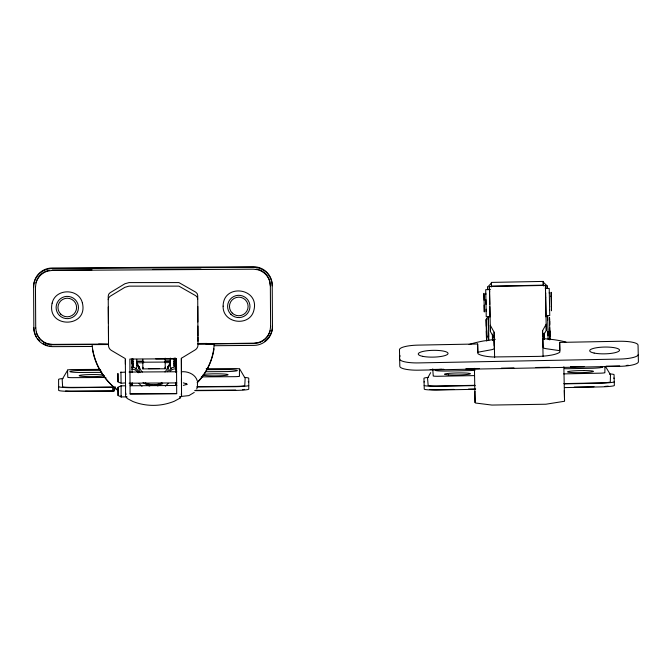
<?xml version="1.0" encoding="UTF-8"?>
<svg xmlns="http://www.w3.org/2000/svg" width="672" height="672" viewBox="0 0 672 672"><rect width="100%" height="100%" fill="white"/><g stroke="black" fill="none" stroke-linecap="round" stroke-linejoin="round"><path stroke-width="1.01" d="M92.366 344.61L108.562 344.526M125.555 386.509L125.555 385.795L120.994 385.846M132.056 364.064L132.056 358.789L132.098 372.607M130.309 384.796L132.174 384.787L132.174 383.729M132.073 367.727L132.073 367.072M175.694 367.458L175.678 358.52L175.703 361.528M175.795 383.46L175.795 384.518L175.778 382.427M125.353 359.696L125.605 396.245L127.21 398.488L132.871 401.495A55.574 55.406 0 0 0 174.334 401.234L179.962 398.168L179.962 396.598M179.962 398.168L181.532 395.892L181.524 392.54M197.971 343.972L253.814 343.535L258.266 342.922A16.758 16.708 0 0 0 270.043 331.027L270.606 326.206M168.025 367.802C168.05 362.141 167.899 373.111 168.277 366.635A7.459 7.434 -0.1 0 1 170.184 363.292M125.555 385.98L125.563 387.778M125.446 373.027L125.437 372.372M491.434 282.408L491.459 286.793L491.434 282.408L543.236 281.417L543.354 285.802L543.236 281.417M487.654 289.582L487.712 286.978L491.459 283.063M127.134 396.892L121.17 396.917L118.07 395.514L118.012 387.257L121.103 385.778L121.103 396.925L121.162 395.942M489.46 289.582L489.77 304.424M120.893 372.624L120.935 372.103L121.086 382.914M197.442 386.341L197.45 381.898M35.465 287.389L36.028 282.559A16.758 16.708 0 0 1 47.804 270.673L49.585 270.421M82.387 302.946C88.57 328.356 46.259 328.625 52.13 303.131M223.129 306.172C223.154 283.147 259.61 287.683 253.94 310.027C250.219 327.256 222.407 323.736 223.129 306.113M132.359 361.83L132.88 358.966M120.952 372.414L125.437 372.086M108.226 299.662L108.73 297.713L110.124 296.268L124.874 287.322L129.024 286.146L178.903 286.129L195.77 295.739L197.182 297.167L197.711 299.107M62.966 378.521A14.91 1.201 -0.4 0 0 58.598 379.394L58.632 390.298A14.91 1.201 -0.4 0 0 73.542 391.406L112.694 391.163L114.122 390.869L115.248 386.803M117.995 381.847L117.928 373.59L117.995 381.847L121.01 383.284L125.521 382.88M118.07 395.514L118.012 387.257M186.371 384.695L186.539 384.208M196.728 388.962L197.257 387.425M52.13 303.19C55.373 288.17 78.952 288.019 82.387 303.005M168.008 366.484L166.824 369.323A15.028 14.977 -0.1 0 1 165.01 371.969M542.573 330.725L546.176 324.19L546.294 330.498L542.674 336.294L542.573 330.725L543.068 356.597M474.684 385.316L436.187 386.014A11.298 0.89 -1.1 0 1 428.182 385.535L427.535 378.252L430.66 372.649M100.069 369.373L71.929 369.566A5.863 0.47 -0.4 0 0 67.788 369.928L62.185 379.394L62.614 386.795A11.298 0.907 -0.4 0 0 70.594 387.383L114.106 387.156L114.181 390.676M477.809 352.237L490.535 349.902A7.904 1.798 -1.1 0 0 494.332 348.289L494.138 339.965L494.256 345.786M181.146 394.229L181.532 393.683M169.016 370.667L171.73 367.87L175.627 366.71M489.972 316.764L489.812 306.659M197.182 382.334C207.262 372.338 213.629 357.974 214.166 343.778L197.879 343.879M165.379 386.14L168.328 383.351M563.858 366.761L564.547 400.882L564.043 401.335L545.899 404.225L491.87 405.065L475.608 403.032L475.079 402.595L474.835 392.171A5.888 1.336 -1.1 0 1 475.171 391.717M186.304 384.535L183.305 385.4M194.233 392.431L188.933 395.59L180.054 396.581M162.002 382.729C157.156 386.215 150.234 386.19 145.337 382.83M545.462 288.506L545.53 290.312M162.683 383.67L157.643 385.955M205.783 343.829L253.814 343.157L258.266 342.544A16.758 16.708 0 0 0 270.043 330.658M58.607 386.585A14.91 1.201 -0.4 0 0 73.517 387.694L114.106 387.156L114.181 390.86L70.652 391.096A11.155 0.899 -0.4 0 1 65.654 390.894M244.633 389.39L242.634 389.71M495.298 339.31L483.269 341.023A63.386 14.406 -1.1 0 0 469.081 344.534M173.796 362.939L175.938 362.737M608.236 386.114L605.044 386.408M175.938 363.199L174.073 363.224L174.073 366.181L175.694 366.173M545.79 315.697L549.73 315.605L549.461 300.72L549.217 288.422L545.269 288.515M559.658 342.409L559.885 352.061A22.957 5.216 -1.1 0 1 551.788 355.034L547.512 355.715A22.957 5.216 -1.1 0 1 537.768 356.395L492.761 356.975A22.957 5.216 -1.1 0 1 477.876 353.632L477.649 343.98L418.009 345.122A18.64 4.234 -1.1 0 0 399.47 349.717L399.823 366.299A18.64 4.234 -1.1 0 0 418.564 370.171L619.861 366.324A18.64 4.234 -1.1 0 0 638.4 361.729L638.047 345.148A18.64 4.234 -1.1 0 0 619.307 341.267L559.658 342.409L559.801 349.843M491.467 286.138L543.337 285.146M546.294 330.498L545.429 285.415L489.51 286.482L490.375 331.565L494.222 337.714L494.122 332.186L490.258 325.256L490.375 331.565M490.165 316.764L486.251 316.831L485.722 289.657L490.392 289.565M570.679 366.66L575.425 366.576M430.189 369.524L443.806 369.264M465.797 368.844L479.413 368.584M501.396 368.164L513.962 367.928M535.954 367.508L549.57 367.248M570.511 366.845L584.128 366.584M606.119 366.164L619.727 365.904M474.457 375.598L437.405 376.286A5.863 0.462 -1.1 0 1 433.247 376.034L432.743 368.886M563.682 373.892L600.734 373.162A5.863 0.462 -1.1 0 0 604.867 372.75L604.951 366.593M563.833 383.611L602.322 382.838A11.298 0.89 -1.1 0 0 610.294 382.057L610.478 374.749L605.422 366.425M475.171 385.585L439.118 386.274A14.91 1.184 -1.1 0 1 424.175 385.384M564.396 383.88L599.416 383.208A14.91 1.184 -1.1 0 0 614.284 381.746M453.928 389.416L436.296 389.718A11.155 0.882 -1.1 0 1 429.509 389.441M468.426 389.138L475.675 389.004M574.266 387.114L594.031 386.736M475.238 389.306L439.194 389.995A14.91 1.184 -1.1 0 1 424.242 389.096L423.948 378.302A14.91 1.184 -1.1 0 1 428.291 377.387M564.463 387.601L599.483 386.929A14.91 1.184 -1.1 0 0 614.359 385.459L614.065 374.665A14.91 1.184 -1.1 0 0 609.664 373.918M235.704 390.088L195.258 390.365M175.644 361.116L175.048 361.124L174.401 358.117M214.124 345.719L253.94 345.391A18.64 18.589 0 0 0 272.471 326.693L272.219 285.222A18.64 18.589 0 0 0 253.462 266.75L52.13 267.994A18.64 18.589 0 0 0 33.6 286.7L33.852 328.163A18.64 18.589 0 0 0 52.609 346.634L92.434 346.475M467.006 368.642L469.988 368.617A12.886 1.016 -1.1 0 1 474.944 368.726M52.256 270.06L92.056 269.808M152.804 269.438L200.978 269.136M98.582 344.114L108.545 344.434M197.988 343.501L207.018 343.442M155.77 358.898L176.476 358.772L176.694 393.632L130.091 393.918L129.872 359.058L176.476 358.772M136.508 361.351L143.716 361.309M165.346 361.175L170.495 361.141M136.895 361.351L143.161 361.318M165.06 361.183L170.276 361.15M142.817 362.208L165.194 362.074M136.517 362.821L143.724 362.771M164.858 362.645L170.503 362.611M142.85 367.273L142.867 368.903L165.236 368.768L165.228 367.55M100.825 370.314L79.439 370.474A12.886 1.033 -0.4 0 0 69.888 371.532A12.886 1.033 -0.4 0 0 79.439 372.473L101.774 372.372M206.405 369.667L227.791 369.566A12.886 1.033 -0.4 0 1 237.342 370.507A12.886 1.033 -0.4 0 1 227.791 371.566L205.464 371.734M129.016 372.061L176.803 371.759M105.916 377.479L71.946 377.664A5.863 0.47 -0.4 0 1 67.796 377.362L67.511 370.096M201.323 376.891L235.301 376.664A5.863 0.47 -0.4 0 0 239.45 376.303L239.442 368.878A5.863 0.47 -0.4 0 0 235.301 368.567L206.161 368.726M129.091 383.208L176.87 382.906M130.158 385.77L176.887 385.484M197.224 386.644L236.762 386.366A11.298 0.907 -0.4 0 0 244.751 385.678L245.154 378.269L239.719 369.046M196.753 386.938L233.839 386.711A14.91 1.201 -0.4 0 0 248.749 385.417M194.712 390.667L233.864 390.424A14.91 1.201 -0.4 0 0 248.774 389.138L248.741 378.227A14.91 1.201 -0.4 0 0 244.373 377.412M108.545 344.056L52.718 344.4L48.258 343.846A16.758 16.708 0 0 1 36.33 332.102M132.376 366.433L133.064 366.433L133.056 363.468M208.614 343.812L214.166 343.854M543.01 338.554L553.846 339.671A63.386 14.406 -1.1 0 1 565.933 342.023M132.098 363.04L133.619 363.216M256.024 269.144L257.813 269.371A16.758 16.708 0 0 1 269.741 281.114L270.354 285.558L270.606 326.575M183.288 382.855L186.48 383.813M131.972 367.055C135.173 367.248 138.062 369.55 138.928 372.658M149.722 385.997L147.428 385.3L143.077 382.418M610.05 374.514L610.478 374.749M185.842 383.334L187.009 384.216M139.003 383.527L141.994 386.282M118.264 390.718C103.614 379.882 93.458 362.216 92.072 344.526L52.718 344.778L48.258 344.215A16.758 16.708 0 0 1 36.33 332.472L35.717 327.659M543.211 282.072L547.109 285.835L547.176 288.448L547.109 285.835M186.287 383.67L186.892 384.426L186.354 383.51L186.497 383.914M125.992 394.523L125.597 392.893M559.826 350.675L547.008 348.827A7.904 1.798 -1.1 0 1 543.136 347.357L542.934 339.024M121.17 396.917L121.044 395.976M197.257 380.814C195.434 374.203 187.639 371.07 181.423 371.801M174.258 358.714L174.812 361.57M270.354 285.936L269.741 281.492A16.758 16.708 0 0 0 257.813 269.749L253.344 269.186L52.256 270.43L47.804 271.043A16.758 16.708 0 0 0 36.028 282.937M545.664 297.511L545.992 315.21M488.678 336.949L488.603 332.606M488.342 337.697L488.326 336.756M485.797 293.303L485.831 294.546M486.158 311.623L486.125 309.204M549.587 322.19L549.595 322.753M549.788 333.001L549.78 332.43L549.864 336.832L549.864 334.849M549.755 337.579L549.788 339.662L549.704 334.387L549.772 338.738M547.672 317.495L547.73 320.216M548.024 335.824L547.949 331.464M564.547 400.882L564.304 390.457M549.301 292.404L549.318 293.328M549.629 310.414L549.612 309.473M549.52 318.511L549.587 320.183M545.504 289.397L545.429 285.415M488.351 319.872L488.326 318.629L488.468 325.534M121.019 372.086L121.027 372.599M549.62 321.796L549.604 321.048L549.612 323.635M549.78 330.599L549.814 332.228L549.805 331.481M545.572 292.463L545.672 297.738M546 315.68L546.025 316.831M543.682 338.831L543.673 338.394L543.682 338.898M489.602 291.253L489.586 290.716L489.619 292.286M487.712 286.978L487.763 289.615M486.604 325.567L486.461 318.671L486.822 337.31L486.679 330.414M486.041 304.5L485.948 299.695M486.268 326.306L486.116 319.41L486.486 338.05L486.335 331.145M484.084 300.233L483.941 293.336L484.302 311.976L484.159 305.08M549.805 334.11L549.536 317.461L549.629 324.803M549.36 327.894L549.444 332.228L549.385 329.263M547.655 315.664L548.108 339.318M547.411 315.832L547.453 317.906M544.261 333.22L544.379 339.394M544.026 333.782L544.127 338.89M543.816 333.421L543.925 339.116M543.648 333.404L543.749 338.57M494.122 332.186L494.609 357.622M492.761 335.143L492.862 340.091M492.366 334.211L492.484 340.385M488.3 316.798L488.754 340.46M488.536 337.714L488.569 339.251M488.065 316.966L488.099 319.04M486.746 341.082L486.637 335.563L486.696 339.301M477.649 343.98L477.792 351.238M474.432 368.332L475.079 402.595M197.98 341.292L197.711 295.554L197.182 293.614L195.77 292.186L178.903 282.576L129.024 282.593L124.874 283.769L110.124 292.715L108.73 294.16L108.226 296.1L108.511 345.4A5.888 5.872 0 0 0 111.401 350.423L125.32 358.63L125.37 364.199M125.521 383.174L125.521 382.704M549.696 327.499L549.839 335.58M549.595 322.862L549.629 325.114M549.763 338.117L549.788 339.906M545.58 293.135L545.588 293.966M181.49 385.568L181.499 386.022M165.236 368.768L165.22 367.139M197.938 335.849L197.879 326.071M197.929 337.084L197.996 344.845A5.888 5.872 0 0 1 195.166 349.902L181.356 358.277L181.532 395.892M108.293 306.97L108.419 323.551M108.436 326.626L108.528 339.889M181.448 379.193L181.474 382.57M175.619 358.016L175.72 372.347M174.04 358.151L174.073 366.181M170.302 358.092L170.352 366.206A3.73 3.721 -0.1 0 0 171.461 368.827M165.169 358.184L165.228 367.878M142.8 359.243L142.859 368.256M136.744 359.318L136.786 366.408A3.73 3.721 0 0 1 135.71 369.046M133.014 359.108L133.073 367.391M132.157 382.696L132.174 384.787M112.669 387.45L112.694 391.163M35.465 287.011L35.717 328.028M197.778 306.415L197.854 322.006M181.364 358.319L181.423 374.044M181.482 382.948L181.516 390.037M142.859 367.685L142.867 368.903M159.575 368.567L148.394 368.634M176.694 393.632L130.091 393.918M104.546 375.782A12.886 1.033 -0.4 0 1 85.663 376.53A12.886 1.033 -0.4 0 1 82.992 374.917A12.886 1.033 -0.4 0 1 103.261 375.001M202.692 375.178A12.886 1.033 -0.4 0 0 224.246 375.514A12.886 1.033 -0.4 0 0 218.476 373.817L215.141 373.8A12.886 1.033 -0.4 0 0 203.977 374.388M173.519 361.351A7.459 7.434 -0.1 0 1 175.442 361.082M142.279 372.112A15.028 14.977 -0.1 0 1 139.188 366.534L139.188 368.735A7.459 7.434 -0.1 0 0 136.97 363.493M170.184 364.921A7.459 7.434 -0.1 0 0 168.277 368.264L168.034 370.188A15.028 14.986 -0.1 0 1 167.513 371.7M138.18 372.792A7.459 7.434 0 0 0 133.627 369.356A23.579 23.503 -0.1 0 0 131.695 369.113M131.687 361.351A7.459 7.434 -0.1 0 1 133.619 361.595M160.868 383.309A18.799 18.74 -0.1 0 1 146.513 383.393M170.192 371.053A7.459 7.434 -0.1 0 1 175.451 368.844M140.053 372.616A15.028 14.986 -0.1 0 1 139.18 370.364A7.459 7.434 -0.1 0 0 136.97 365.123M248.262 381.637A14.91 1.201 -0.4 0 1 248.766 381.948M33.6 287.28A18.64 18.589 0 0 1 52.13 268.573L253.462 267.33A18.64 18.589 0 0 1 272.219 285.802M51.643 346.038A18.64 18.589 0 0 1 49.694 345.845M47.779 345.45A18.64 18.589 0 0 1 43.277 343.627M39.396 340.696A18.64 18.589 0 0 1 37.481 338.486M36.406 336.865A18.64 18.589 0 0 1 34.801 333.32M34.516 332.396A18.64 18.589 0 0 1 33.852 327.583M214.049 348.81A63.386 63.193 0 0 1 197.408 382.62M272.471 326.113A18.64 18.589 0 0 1 267.095 339.284M266.389 339.956A18.64 18.589 0 0 1 264.877 341.2M118.264 390.575A63.386 63.193 0 0 1 92.543 349.558M638.266 354.472A18.64 4.234 -1.1 0 1 619.727 359.066L418.421 362.914A18.64 4.234 -1.1 0 1 399.689 359.033M399.605 356.975A18.64 4.234 -1.1 0 1 400.218 355.866M628.219 365.224A16.758 3.814 -1.1 0 1 626.254 365.484M564.648 368.676A12.886 1.016 -1.1 0 0 567.756 368.718L593.065 368.239A12.886 1.016 -1.1 0 0 600.844 366.593M441.58 369.264A12.886 1.016 -1.1 0 0 435.28 370.406A12.886 1.016 -1.1 0 0 444.746 371.07L470.047 370.591A12.886 1.016 -1.1 0 0 474.995 370.289M613.612 378.084A14.91 1.184 -1.1 0 1 614.132 378.378M424.015 382.024A14.91 1.184 -1.1 0 1 424.519 381.704M583.817 370.574L580.482 370.6A12.886 1.016 -1.1 0 0 568.848 372.28A12.886 1.016 -1.1 0 0 590.402 372.086A12.886 1.016 -1.1 0 0 583.817 370.574M551.166 292.37L551.502 310.691L551.166 292.37M551.225 295.966L551.233 296.528L551.225 295.966M551.426 306.961L551.418 306.214L551.426 306.961M60.732 314.126A9.324 9.29 0 0 0 76.297 309.859A9.324 9.29 0 0 0 64.814 298.553A9.324 9.29 0 0 0 60.732 314.126M59.422 315.445A11.189 11.155 0 0 0 78.103 310.33A11.189 11.155 0 0 0 64.319 296.764A11.189 11.155 0 0 0 59.422 315.445M232.235 313.068A9.324 9.29 0 0 0 247.808 308.801A9.324 9.29 0 0 0 236.317 297.494A9.324 9.29 0 0 0 232.235 313.068M230.924 314.387A11.189 11.155 0 0 0 249.606 309.271A11.189 11.155 0 0 0 235.822 295.697A11.189 11.155 0 0 0 230.924 314.387M594.115 353.052A14.91 3.394 -1.1 0 0 619.03 351.053A14.91 3.394 -1.1 0 0 600.667 347.248A14.91 3.394 -1.1 0 0 594.115 353.052M422.638 356.328A14.91 3.394 -1.1 0 0 447.552 354.337A14.91 3.394 -1.1 0 0 429.19 350.532A14.91 3.394 -1.1 0 0 422.638 356.328M448.409 374.875A12.886 1.016 -1.1 0 0 469.946 374.002A12.886 1.016 -1.1 0 0 454.129 373.052A12.886 1.016 -1.1 0 0 448.409 374.875"/></g></svg>
